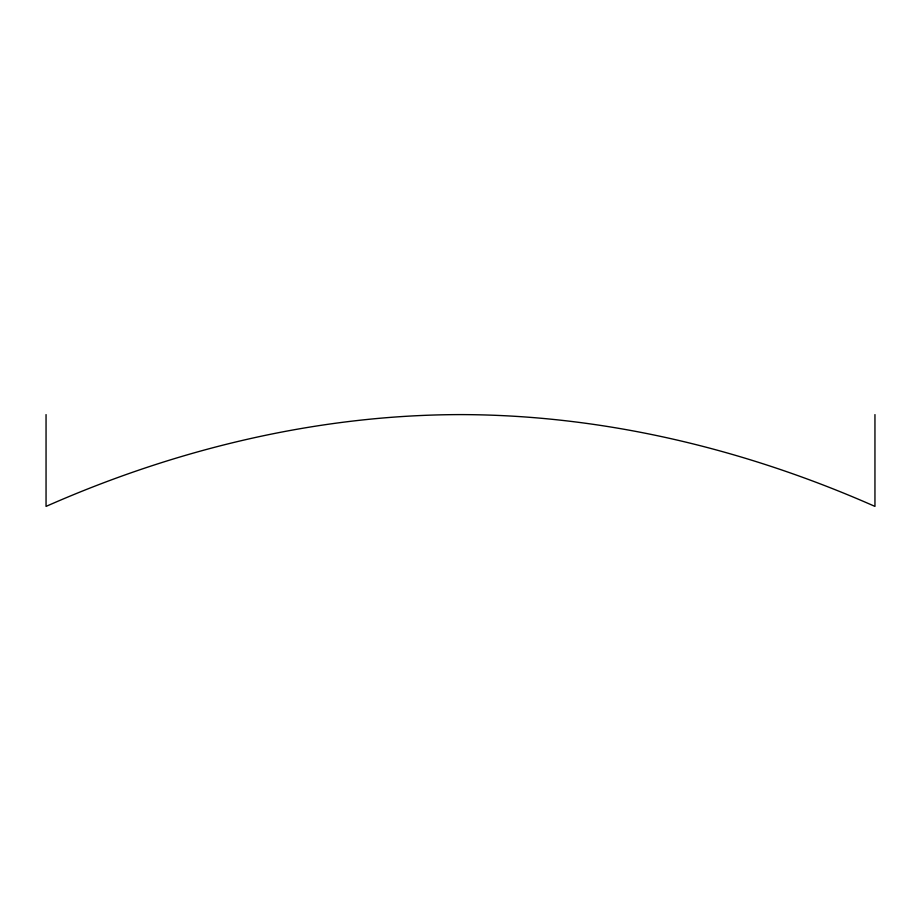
<?xml version="1.0" encoding="UTF-8"?>
<svg xmlns="http://www.w3.org/2000/svg" width="921" height="921" viewBox="0 0 921 921"><rect width="100%" height="100%" fill="white"/><g stroke="black" fill="none" stroke-linecap="round" stroke-linejoin="round"><path stroke-width="1.38" d="M874.95 414.6L874.95 506.4C744.744 448.872 603.209 414.784 460.5 414.6C317.791 414.784 176.256 448.872 46.05 506.4L46.05 414.6"/></g></svg>
